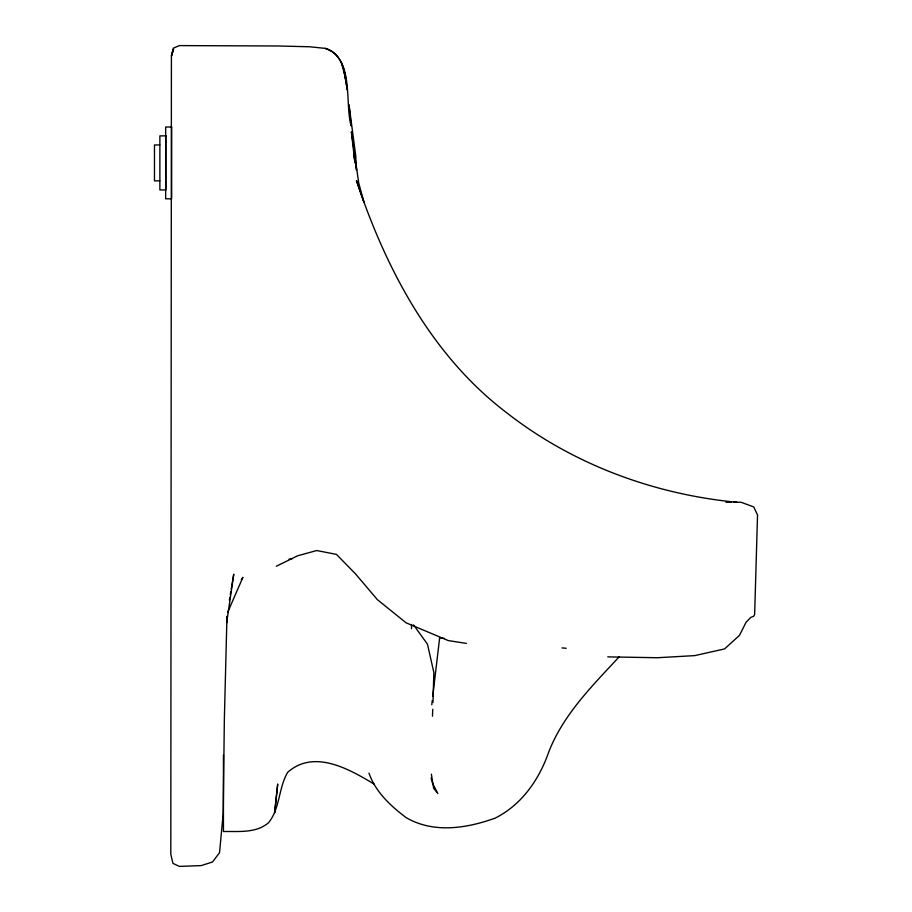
<?xml version="1.0" encoding="UTF-8"?>
<svg xmlns="http://www.w3.org/2000/svg" width="912" height="912" viewBox="0 0 912 912"><rect width="100%" height="100%" fill="white"/><g stroke="black" fill="none" stroke-linecap="round" stroke-linejoin="round"><path stroke-width="1.37" d="M355.828 165.836L355.84 156.579L349.022 104.823L351.097 125.799C344.519 102.52 354.665 58.186 325.025 48.347L309.51 46.774L278.217 45.988L179.322 45.6L173.405 48.154L171.41 55.894L173.565 48.952L171.41 56.225L170.806 854.225L172.938 863.356L179.322 866.4L201.233 865.602L212.519 861.977L219.541 852.72L223.201 813.447L224.341 719.785L226.963 616.615M437.806 793.577L432.505 783.134L431.08 777.982M432.995 702.388L433.838 672.44L427.454 644.134L413.546 624.914M432.482 716.205L432.733 709.297M226.917 616.398L226.655 622.942L233.768 574.15L231.215 589.186M226.655 619.396L226.849 616.592M431.786 704.759L432.265 700.519M432.744 696.278L439.63 638.012L444.463 638.411M229.357 600.119L229.824 597.383M230.28 594.647L230.747 591.911M227.601 612.476L242.911 577.319L241.372 579.542M619.077 656.948C592.207 685.904 563.251 714.586 548.705 752.104C539.117 779.669 521.767 804.703 495.216 818.11C466.67 828.381 433.77 833.636 406.25 817.699C390.632 805.969 375.584 792.015 368.961 773.125M276.279 566.272L297.722 555.773L316.715 550.54L336.437 554.382L355.429 573.819L377.408 599.674L406.057 622.793L448.259 640.566L466.351 643.405M159.76 144.962L154.47 144.962L154.47 180.85L159.76 180.85M289.036 559.124L291.669 559.124M726.043 501.942L727.685 501.953M727.331 501.953L731.333 502.045M726.18 501.999L728.791 502.067M607.768 656.879L657.427 657.723L694.659 655.625L724.561 648.934L739.484 635.368L746.005 622.383L750.724 617.458L753.608 616.273L754.646 614.551L757.53 515.029L753.768 506.947L741.114 502.273L734 502.113L736.622 502.273C653.676 494.247 572.725 464.356 506.844 412.885C431.536 355.76 385.708 268.652 356.455 180.553L363.979 202.304L358.701 182.913L351.382 131.852L354.882 162.507L353.776 152.566L356.558 170.225L355.84 163.066M562.009 647.919L566.204 648.261M325.025 48.347C338.637 51.551 344.177 65.96 345.671 78.455L341.134 61.799M374.114 784.092C349.148 769.055 314.116 748.98 287.713 772.27C278.422 787.957 280.223 808.214 268.63 822.635C256.272 833.454 238.625 831.208 223.44 831.527L223.44 754.965M436.757 792.197L433.656 788.253L431.376 774.128M411.517 624.446L411.517 628.699M277.693 784.24L274.649 812.569L277.693 784.24M171.661 127.019L165.676 127.019L165.676 198.805L171.661 198.805L171.661 127.019M165.859 135.865L159.874 135.865L159.874 189.947L165.859 189.947L165.859 135.865M345.671 78.637L343.778 70.042L345.671 78.592M347.312 89.912L345.238 77.474L347.312 89.912"/></g></svg>
